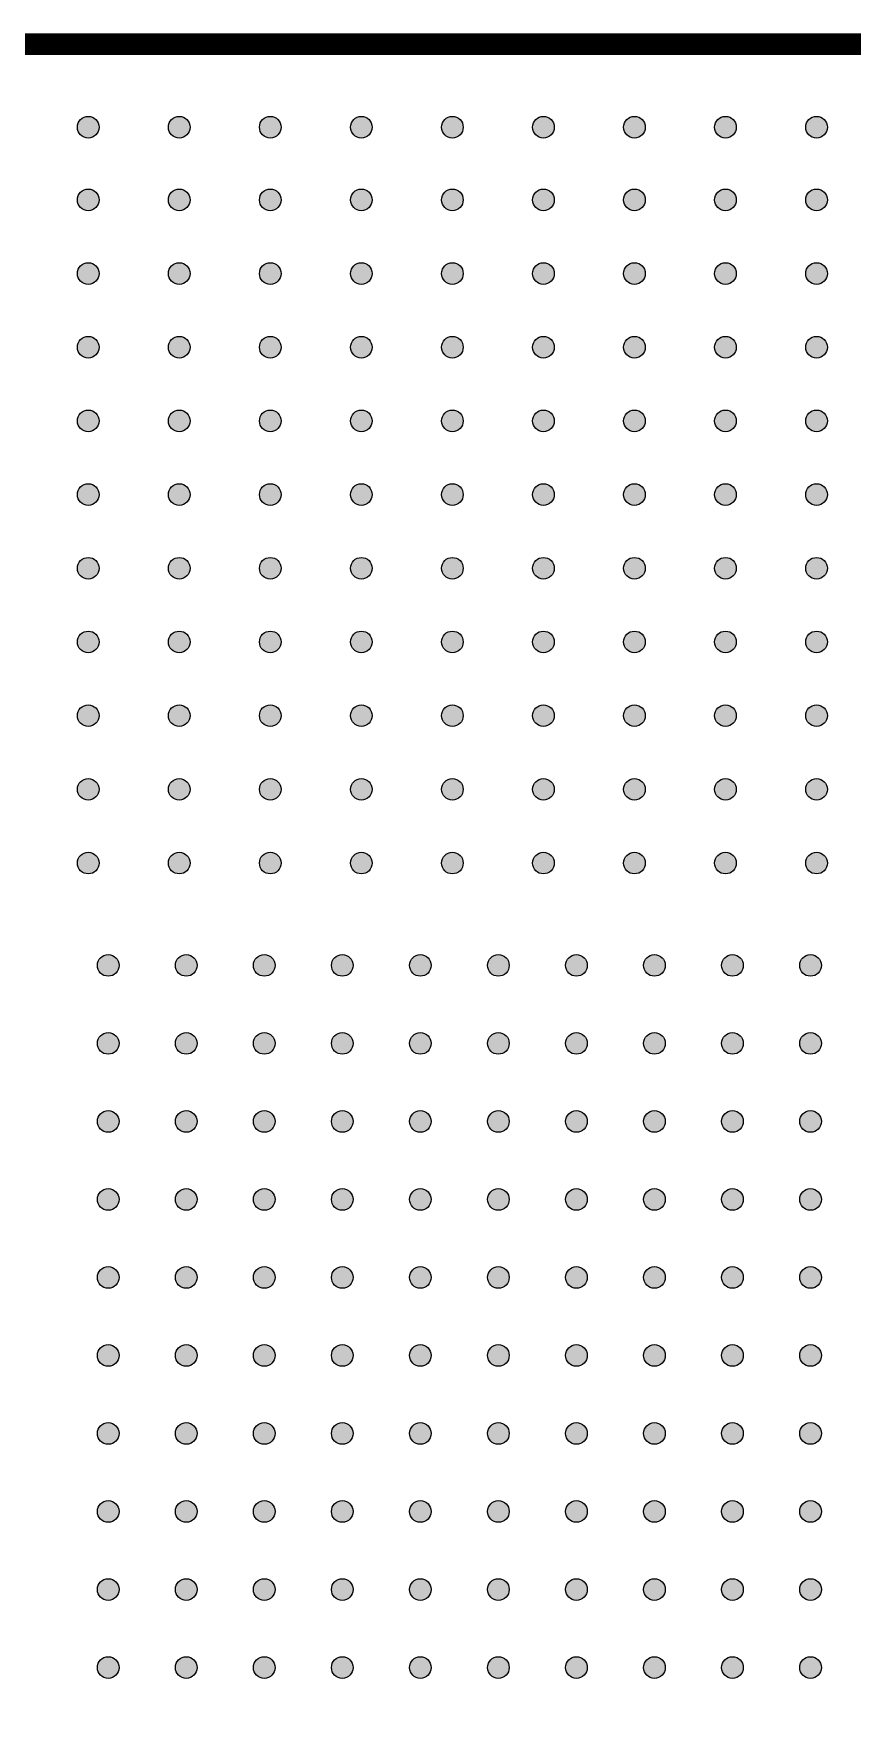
# Model space of a CAD drawing. Extents: x -0.75 to 0.78, y -0.78 to 0.75.
# Drawn here: x -0.358 to 0.019, y -0.018 to 0.754 of the extents above; entities that cross this region are included whole.
import ezdxf

# ---------------------------------------------------------------- set-up
doc = ezdxf.new("R2010")
doc.units = 0
doc.header["$MEASUREMENT"] = 0
doc.layers.add('PART_PADS_SMD_TOP', color=20, linetype='CONTINUOUS')
doc.layers.add('SILKSCREEN_OUTLINES_TOP', color=104, linetype='CONTINUOUS')

msp = doc.modelspace()

# ---------------------------------------------------------------- hatches: boundary and pattern name
at = {"layer": 'PART_PADS_SMD_TOP'}
h = msp.add_hatch(color=256, dxfattribs=at)
edge = h.paths.add_edge_path()
edge.add_arc((-0.33322, 0.71075), 0.005, 0, 360)
h = msp.add_hatch(color=256, dxfattribs=at)
edge = h.paths.add_edge_path()
edge.add_arc((-0.29122, 0.71075), 0.005, 0, 360)
h = msp.add_hatch(color=256, dxfattribs=at)
edge = h.paths.add_edge_path()
edge.add_arc((-0.24922, 0.71075), 0.005, 0, 360)
h = msp.add_hatch(color=256, dxfattribs=at)
edge = h.paths.add_edge_path()
edge.add_arc((-0.20722, 0.71075), 0.005, 0, 360)
h = msp.add_hatch(color=256, dxfattribs=at)
edge = h.paths.add_edge_path()
edge.add_arc((-0.16522, 0.71075), 0.005, 0, 360)
h = msp.add_hatch(color=256, dxfattribs=at)
edge = h.paths.add_edge_path()
edge.add_arc((-0.12322, 0.71075), 0.005, 0, 360)
h = msp.add_hatch(color=256, dxfattribs=at)
edge = h.paths.add_edge_path()
edge.add_arc((-0.08122, 0.71075), 0.005, 0, 360)
h = msp.add_hatch(color=256, dxfattribs=at)
edge = h.paths.add_edge_path()
edge.add_arc((-0.03922, 0.71075), 0.005, 0, 360)
h = msp.add_hatch(color=256, dxfattribs=at)
edge = h.paths.add_edge_path()
edge.add_arc((0.00278, 0.71075), 0.005, 0, 360)
h = msp.add_hatch(color=256, dxfattribs=at)
edge = h.paths.add_edge_path()
edge.add_arc((-0.33322, 0.67722), 0.005, 0, 360)
h = msp.add_hatch(color=256, dxfattribs=at)
edge = h.paths.add_edge_path()
edge.add_arc((-0.29122, 0.67722), 0.005, 0, 360)
h = msp.add_hatch(color=256, dxfattribs=at)
edge = h.paths.add_edge_path()
edge.add_arc((-0.24922, 0.67722), 0.005, 0, 360)
h = msp.add_hatch(color=256, dxfattribs=at)
edge = h.paths.add_edge_path()
edge.add_arc((-0.20722, 0.67722), 0.005, 0, 360)
h = msp.add_hatch(color=256, dxfattribs=at)
edge = h.paths.add_edge_path()
edge.add_arc((-0.16522, 0.67722), 0.005, 0, 360)
h = msp.add_hatch(color=256, dxfattribs=at)
edge = h.paths.add_edge_path()
edge.add_arc((-0.12322, 0.67722), 0.005, 0, 360)
h = msp.add_hatch(color=256, dxfattribs=at)
edge = h.paths.add_edge_path()
edge.add_arc((-0.08122, 0.67722), 0.005, 0, 360)
h = msp.add_hatch(color=256, dxfattribs=at)
edge = h.paths.add_edge_path()
edge.add_arc((-0.03922, 0.67722), 0.005, 0, 360)
h = msp.add_hatch(color=256, dxfattribs=at)
edge = h.paths.add_edge_path()
edge.add_arc((0.00278, 0.67722), 0.005, 0, 360)
h = msp.add_hatch(color=256, dxfattribs=at)
edge = h.paths.add_edge_path()
edge.add_arc((-0.33322, 0.64322), 0.005, 0, 360)
h = msp.add_hatch(color=256, dxfattribs=at)
edge = h.paths.add_edge_path()
edge.add_arc((-0.29122, 0.64322), 0.005, 0, 360)
h = msp.add_hatch(color=256, dxfattribs=at)
edge = h.paths.add_edge_path()
edge.add_arc((-0.24922, 0.64322), 0.005, 0, 360)
h = msp.add_hatch(color=256, dxfattribs=at)
edge = h.paths.add_edge_path()
edge.add_arc((-0.20722, 0.64322), 0.005, 0, 360)
h = msp.add_hatch(color=256, dxfattribs=at)
edge = h.paths.add_edge_path()
edge.add_arc((-0.16522, 0.64322), 0.005, 0, 360)
h = msp.add_hatch(color=256, dxfattribs=at)
edge = h.paths.add_edge_path()
edge.add_arc((-0.12322, 0.64322), 0.005, 0, 360)
h = msp.add_hatch(color=256, dxfattribs=at)
edge = h.paths.add_edge_path()
edge.add_arc((-0.08122, 0.64322), 0.005, 0, 360)
h = msp.add_hatch(color=256, dxfattribs=at)
edge = h.paths.add_edge_path()
edge.add_arc((-0.03922, 0.64322), 0.005, 0, 360)
h = msp.add_hatch(color=256, dxfattribs=at)
edge = h.paths.add_edge_path()
edge.add_arc((0.00278, 0.64322), 0.005, 0, 360)
h = msp.add_hatch(color=256, dxfattribs=at)
edge = h.paths.add_edge_path()
edge.add_arc((-0.33322, 0.60922), 0.005, 0, 360)
h = msp.add_hatch(color=256, dxfattribs=at)
edge = h.paths.add_edge_path()
edge.add_arc((-0.29122, 0.60922), 0.005, 0, 360)
h = msp.add_hatch(color=256, dxfattribs=at)
edge = h.paths.add_edge_path()
edge.add_arc((-0.24922, 0.60922), 0.005, 0, 360)
h = msp.add_hatch(color=256, dxfattribs=at)
edge = h.paths.add_edge_path()
edge.add_arc((-0.20722, 0.60922), 0.005, 0, 360)
h = msp.add_hatch(color=256, dxfattribs=at)
edge = h.paths.add_edge_path()
edge.add_arc((-0.16522, 0.60922), 0.005, 0, 360)
h = msp.add_hatch(color=256, dxfattribs=at)
edge = h.paths.add_edge_path()
edge.add_arc((-0.12322, 0.60922), 0.005, 0, 360)
h = msp.add_hatch(color=256, dxfattribs=at)
edge = h.paths.add_edge_path()
edge.add_arc((-0.08122, 0.60922), 0.005, 0, 360)
h = msp.add_hatch(color=256, dxfattribs=at)
edge = h.paths.add_edge_path()
edge.add_arc((-0.03922, 0.60922), 0.005, 0, 360)
h = msp.add_hatch(color=256, dxfattribs=at)
edge = h.paths.add_edge_path()
edge.add_arc((0.00278, 0.60922), 0.005, 0, 360)
h = msp.add_hatch(color=256, dxfattribs=at)
edge = h.paths.add_edge_path()
edge.add_arc((-0.33322, 0.57522), 0.005, 0, 360)
h = msp.add_hatch(color=256, dxfattribs=at)
edge = h.paths.add_edge_path()
edge.add_arc((-0.29122, 0.57522), 0.005, 0, 360)
h = msp.add_hatch(color=256, dxfattribs=at)
edge = h.paths.add_edge_path()
edge.add_arc((-0.24922, 0.57522), 0.005, 0, 360)
h = msp.add_hatch(color=256, dxfattribs=at)
edge = h.paths.add_edge_path()
edge.add_arc((-0.20722, 0.57522), 0.005, 0, 360)
h = msp.add_hatch(color=256, dxfattribs=at)
edge = h.paths.add_edge_path()
edge.add_arc((-0.16522, 0.57522), 0.005, 0, 360)
h = msp.add_hatch(color=256, dxfattribs=at)
edge = h.paths.add_edge_path()
edge.add_arc((-0.12322, 0.57522), 0.005, 0, 360)
h = msp.add_hatch(color=256, dxfattribs=at)
edge = h.paths.add_edge_path()
edge.add_arc((-0.08122, 0.57522), 0.005, 0, 360)
h = msp.add_hatch(color=256, dxfattribs=at)
edge = h.paths.add_edge_path()
edge.add_arc((-0.03922, 0.57522), 0.005, 0, 360)
h = msp.add_hatch(color=256, dxfattribs=at)
edge = h.paths.add_edge_path()
edge.add_arc((0.00278, 0.57522), 0.005, 0, 360)
h = msp.add_hatch(color=256, dxfattribs=at)
edge = h.paths.add_edge_path()
edge.add_arc((-0.33322, 0.54122), 0.005, 0, 360)
h = msp.add_hatch(color=256, dxfattribs=at)
edge = h.paths.add_edge_path()
edge.add_arc((-0.29122, 0.54122), 0.005, 0, 360)
h = msp.add_hatch(color=256, dxfattribs=at)
edge = h.paths.add_edge_path()
edge.add_arc((-0.24922, 0.54122), 0.005, 0, 360)
h = msp.add_hatch(color=256, dxfattribs=at)
edge = h.paths.add_edge_path()
edge.add_arc((-0.20722, 0.54122), 0.005, 0, 360)
h = msp.add_hatch(color=256, dxfattribs=at)
edge = h.paths.add_edge_path()
edge.add_arc((-0.16522, 0.54122), 0.005, 0, 360)
h = msp.add_hatch(color=256, dxfattribs=at)
edge = h.paths.add_edge_path()
edge.add_arc((-0.12322, 0.54122), 0.005, 0, 360)
h = msp.add_hatch(color=256, dxfattribs=at)
edge = h.paths.add_edge_path()
edge.add_arc((-0.08122, 0.54122), 0.005, 0, 360)
h = msp.add_hatch(color=256, dxfattribs=at)
edge = h.paths.add_edge_path()
edge.add_arc((-0.03922, 0.54122), 0.005, 0, 360)
h = msp.add_hatch(color=256, dxfattribs=at)
edge = h.paths.add_edge_path()
edge.add_arc((0.00278, 0.54122), 0.005, 0, 360)
h = msp.add_hatch(color=256, dxfattribs=at)
edge = h.paths.add_edge_path()
edge.add_arc((-0.33322, 0.50722), 0.005, 0, 360)
h = msp.add_hatch(color=256, dxfattribs=at)
edge = h.paths.add_edge_path()
edge.add_arc((-0.29122, 0.50722), 0.005, 0, 360)
h = msp.add_hatch(color=256, dxfattribs=at)
edge = h.paths.add_edge_path()
edge.add_arc((-0.24922, 0.50722), 0.005, 0, 360)
h = msp.add_hatch(color=256, dxfattribs=at)
edge = h.paths.add_edge_path()
edge.add_arc((-0.20722, 0.50722), 0.005, 0, 360)
h = msp.add_hatch(color=256, dxfattribs=at)
edge = h.paths.add_edge_path()
edge.add_arc((-0.16522, 0.50722), 0.005, 0, 360)
h = msp.add_hatch(color=256, dxfattribs=at)
edge = h.paths.add_edge_path()
edge.add_arc((-0.12322, 0.50722), 0.005, 0, 360)
h = msp.add_hatch(color=256, dxfattribs=at)
edge = h.paths.add_edge_path()
edge.add_arc((-0.08122, 0.50722), 0.005, 0, 360)
h = msp.add_hatch(color=256, dxfattribs=at)
edge = h.paths.add_edge_path()
edge.add_arc((-0.03922, 0.50722), 0.005, 0, 360)
h = msp.add_hatch(color=256, dxfattribs=at)
edge = h.paths.add_edge_path()
edge.add_arc((0.00278, 0.50722), 0.005, 0, 360)
h = msp.add_hatch(color=256, dxfattribs=at)
edge = h.paths.add_edge_path()
edge.add_arc((-0.33322, 0.47322), 0.005, 0, 360)
h = msp.add_hatch(color=256, dxfattribs=at)
edge = h.paths.add_edge_path()
edge.add_arc((-0.29122, 0.47322), 0.005, 0, 360)
h = msp.add_hatch(color=256, dxfattribs=at)
edge = h.paths.add_edge_path()
edge.add_arc((-0.24922, 0.47322), 0.005, 0, 360)
h = msp.add_hatch(color=256, dxfattribs=at)
edge = h.paths.add_edge_path()
edge.add_arc((-0.20722, 0.47322), 0.005, 0, 360)
h = msp.add_hatch(color=256, dxfattribs=at)
edge = h.paths.add_edge_path()
edge.add_arc((-0.16522, 0.47322), 0.005, 0, 360)
h = msp.add_hatch(color=256, dxfattribs=at)
edge = h.paths.add_edge_path()
edge.add_arc((-0.12322, 0.47322), 0.005, 0, 360)
h = msp.add_hatch(color=256, dxfattribs=at)
edge = h.paths.add_edge_path()
edge.add_arc((-0.08122, 0.47322), 0.005, 0, 360)
h = msp.add_hatch(color=256, dxfattribs=at)
edge = h.paths.add_edge_path()
edge.add_arc((-0.03922, 0.47322), 0.005, 0, 360)
h = msp.add_hatch(color=256, dxfattribs=at)
edge = h.paths.add_edge_path()
edge.add_arc((0.00278, 0.47322), 0.005, 0, 360)
h = msp.add_hatch(color=256, dxfattribs=at)
edge = h.paths.add_edge_path()
edge.add_arc((-0.33322, 0.43922), 0.005, 0, 360)
h = msp.add_hatch(color=256, dxfattribs=at)
edge = h.paths.add_edge_path()
edge.add_arc((-0.29122, 0.43922), 0.005, 0, 360)
h = msp.add_hatch(color=256, dxfattribs=at)
edge = h.paths.add_edge_path()
edge.add_arc((-0.24922, 0.43922), 0.005, 0, 360)
h = msp.add_hatch(color=256, dxfattribs=at)
edge = h.paths.add_edge_path()
edge.add_arc((-0.20722, 0.43922), 0.005, 0, 360)
h = msp.add_hatch(color=256, dxfattribs=at)
edge = h.paths.add_edge_path()
edge.add_arc((-0.16522, 0.43922), 0.005, 0, 360)
h = msp.add_hatch(color=256, dxfattribs=at)
edge = h.paths.add_edge_path()
edge.add_arc((-0.12322, 0.43922), 0.005, 0, 360)
h = msp.add_hatch(color=256, dxfattribs=at)
edge = h.paths.add_edge_path()
edge.add_arc((-0.08122, 0.43922), 0.005, 0, 360)
h = msp.add_hatch(color=256, dxfattribs=at)
edge = h.paths.add_edge_path()
edge.add_arc((-0.03922, 0.43922), 0.005, 0, 360)
h = msp.add_hatch(color=256, dxfattribs=at)
edge = h.paths.add_edge_path()
edge.add_arc((0.00278, 0.43922), 0.005, 0, 360)
h = msp.add_hatch(color=256, dxfattribs=at)
edge = h.paths.add_edge_path()
edge.add_arc((-0.33322, 0.40522), 0.005, 0, 360)
h = msp.add_hatch(color=256, dxfattribs=at)
edge = h.paths.add_edge_path()
edge.add_arc((-0.29122, 0.40522), 0.005, 0, 360)
h = msp.add_hatch(color=256, dxfattribs=at)
edge = h.paths.add_edge_path()
edge.add_arc((-0.24922, 0.40522), 0.005, 0, 360)
h = msp.add_hatch(color=256, dxfattribs=at)
edge = h.paths.add_edge_path()
edge.add_arc((-0.20722, 0.40522), 0.005, 0, 360)
h = msp.add_hatch(color=256, dxfattribs=at)
edge = h.paths.add_edge_path()
edge.add_arc((-0.16522, 0.40522), 0.005, 0, 360)
h = msp.add_hatch(color=256, dxfattribs=at)
edge = h.paths.add_edge_path()
edge.add_arc((-0.12322, 0.40522), 0.005, 0, 360)
h = msp.add_hatch(color=256, dxfattribs=at)
edge = h.paths.add_edge_path()
edge.add_arc((-0.08122, 0.40522), 0.005, 0, 360)
h = msp.add_hatch(color=256, dxfattribs=at)
edge = h.paths.add_edge_path()
edge.add_arc((-0.03922, 0.40522), 0.005, 0, 360)
h = msp.add_hatch(color=256, dxfattribs=at)
edge = h.paths.add_edge_path()
edge.add_arc((0.00278, 0.40522), 0.005, 0, 360)
h = msp.add_hatch(color=256, dxfattribs=at)
edge = h.paths.add_edge_path()
edge.add_arc((-0.33322, 0.37122), 0.005, 0, 360)
h = msp.add_hatch(color=256, dxfattribs=at)
edge = h.paths.add_edge_path()
edge.add_arc((-0.29122, 0.37122), 0.005, 0, 360)
h = msp.add_hatch(color=256, dxfattribs=at)
edge = h.paths.add_edge_path()
edge.add_arc((-0.24922, 0.37122), 0.005, 0, 360)
h = msp.add_hatch(color=256, dxfattribs=at)
edge = h.paths.add_edge_path()
edge.add_arc((-0.20722, 0.37122), 0.005, 0, 360)
h = msp.add_hatch(color=256, dxfattribs=at)
edge = h.paths.add_edge_path()
edge.add_arc((-0.16522, 0.37122), 0.005, 0, 360)
h = msp.add_hatch(color=256, dxfattribs=at)
edge = h.paths.add_edge_path()
edge.add_arc((-0.12322, 0.37122), 0.005, 0, 360)
h = msp.add_hatch(color=256, dxfattribs=at)
edge = h.paths.add_edge_path()
edge.add_arc((-0.08122, 0.37122), 0.005, 0, 360)
h = msp.add_hatch(color=256, dxfattribs=at)
edge = h.paths.add_edge_path()
edge.add_arc((-0.03922, 0.37122), 0.005, 0, 360)
h = msp.add_hatch(color=256, dxfattribs=at)
edge = h.paths.add_edge_path()
edge.add_arc((0.00278, 0.37122), 0.005, 0, 360)
h = msp.add_hatch(color=256, dxfattribs=at)
edge = h.paths.add_edge_path()
edge.add_arc((-0.324, 0.324), 0.005, 0, 360)
h = msp.add_hatch(color=256, dxfattribs=at)
edge = h.paths.add_edge_path()
edge.add_arc((-0.288, 0.324), 0.005, 0, 360)
h = msp.add_hatch(color=256, dxfattribs=at)
edge = h.paths.add_edge_path()
edge.add_arc((-0.252, 0.324), 0.005, 0, 360)
h = msp.add_hatch(color=256, dxfattribs=at)
edge = h.paths.add_edge_path()
edge.add_arc((-0.216, 0.324), 0.005, 0, 360)
h = msp.add_hatch(color=256, dxfattribs=at)
edge = h.paths.add_edge_path()
edge.add_arc((-0.18, 0.324), 0.005, 0, 360)
h = msp.add_hatch(color=256, dxfattribs=at)
edge = h.paths.add_edge_path()
edge.add_arc((-0.144, 0.324), 0.005, 0, 360)
h = msp.add_hatch(color=256, dxfattribs=at)
edge = h.paths.add_edge_path()
edge.add_arc((-0.108, 0.324), 0.005, 0, 360)
h = msp.add_hatch(color=256, dxfattribs=at)
edge = h.paths.add_edge_path()
edge.add_arc((-0.072, 0.324), 0.005, 0, 360)
h = msp.add_hatch(color=256, dxfattribs=at)
edge = h.paths.add_edge_path()
edge.add_arc((-0.036, 0.324), 0.005, 0, 360)
h = msp.add_hatch(color=256, dxfattribs=at)
edge = h.paths.add_edge_path()
edge.add_arc((0, 0.324), 0.005, 0, 360)
h = msp.add_hatch(color=256, dxfattribs=at)
edge = h.paths.add_edge_path()
edge.add_arc((-0.324, 0.288), 0.005, 0, 360)
h = msp.add_hatch(color=256, dxfattribs=at)
edge = h.paths.add_edge_path()
edge.add_arc((-0.288, 0.288), 0.005, 0, 360)
h = msp.add_hatch(color=256, dxfattribs=at)
edge = h.paths.add_edge_path()
edge.add_arc((-0.252, 0.288), 0.005, 0, 360)
h = msp.add_hatch(color=256, dxfattribs=at)
edge = h.paths.add_edge_path()
edge.add_arc((-0.216, 0.288), 0.005, 0, 360)
h = msp.add_hatch(color=256, dxfattribs=at)
edge = h.paths.add_edge_path()
edge.add_arc((-0.18, 0.288), 0.005, 0, 360)
h = msp.add_hatch(color=256, dxfattribs=at)
edge = h.paths.add_edge_path()
edge.add_arc((-0.144, 0.288), 0.005, 0, 360)
h = msp.add_hatch(color=256, dxfattribs=at)
edge = h.paths.add_edge_path()
edge.add_arc((-0.108, 0.288), 0.005, 0, 360)
h = msp.add_hatch(color=256, dxfattribs=at)
edge = h.paths.add_edge_path()
edge.add_arc((-0.072, 0.288), 0.005, 0, 360)
h = msp.add_hatch(color=256, dxfattribs=at)
edge = h.paths.add_edge_path()
edge.add_arc((-0.036, 0.288), 0.005, 0, 360)
h = msp.add_hatch(color=256, dxfattribs=at)
edge = h.paths.add_edge_path()
edge.add_arc((0, 0.288), 0.005, 0, 360)
h = msp.add_hatch(color=256, dxfattribs=at)
edge = h.paths.add_edge_path()
edge.add_arc((-0.324, 0.252), 0.005, 0, 360)
h = msp.add_hatch(color=256, dxfattribs=at)
edge = h.paths.add_edge_path()
edge.add_arc((-0.288, 0.252), 0.005, 0, 360)
h = msp.add_hatch(color=256, dxfattribs=at)
edge = h.paths.add_edge_path()
edge.add_arc((-0.252, 0.252), 0.005, 0, 360)
h = msp.add_hatch(color=256, dxfattribs=at)
edge = h.paths.add_edge_path()
edge.add_arc((-0.216, 0.252), 0.005, 0, 360)
h = msp.add_hatch(color=256, dxfattribs=at)
edge = h.paths.add_edge_path()
edge.add_arc((-0.18, 0.252), 0.005, 0, 360)
h = msp.add_hatch(color=256, dxfattribs=at)
edge = h.paths.add_edge_path()
edge.add_arc((-0.144, 0.252), 0.005, 0, 360)
h = msp.add_hatch(color=256, dxfattribs=at)
edge = h.paths.add_edge_path()
edge.add_arc((-0.108, 0.252), 0.005, 0, 360)
h = msp.add_hatch(color=256, dxfattribs=at)
edge = h.paths.add_edge_path()
edge.add_arc((-0.072, 0.252), 0.005, 0, 360)
h = msp.add_hatch(color=256, dxfattribs=at)
edge = h.paths.add_edge_path()
edge.add_arc((-0.036, 0.252), 0.005, 0, 360)
h = msp.add_hatch(color=256, dxfattribs=at)
edge = h.paths.add_edge_path()
edge.add_arc((0, 0.252), 0.005, 0, 360)
h = msp.add_hatch(color=256, dxfattribs=at)
edge = h.paths.add_edge_path()
edge.add_arc((-0.324, 0.216), 0.005, 0, 360)
h = msp.add_hatch(color=256, dxfattribs=at)
edge = h.paths.add_edge_path()
edge.add_arc((-0.288, 0.216), 0.005, 0, 360)
h = msp.add_hatch(color=256, dxfattribs=at)
edge = h.paths.add_edge_path()
edge.add_arc((-0.252, 0.216), 0.005, 0, 360)
h = msp.add_hatch(color=256, dxfattribs=at)
edge = h.paths.add_edge_path()
edge.add_arc((-0.216, 0.216), 0.005, 0, 360)
h = msp.add_hatch(color=256, dxfattribs=at)
edge = h.paths.add_edge_path()
edge.add_arc((-0.18, 0.216), 0.005, 0, 360)
h = msp.add_hatch(color=256, dxfattribs=at)
edge = h.paths.add_edge_path()
edge.add_arc((-0.144, 0.216), 0.005, 0, 360)
h = msp.add_hatch(color=256, dxfattribs=at)
edge = h.paths.add_edge_path()
edge.add_arc((-0.108, 0.216), 0.005, 0, 360)
h = msp.add_hatch(color=256, dxfattribs=at)
edge = h.paths.add_edge_path()
edge.add_arc((-0.072, 0.216), 0.005, 0, 360)
h = msp.add_hatch(color=256, dxfattribs=at)
edge = h.paths.add_edge_path()
edge.add_arc((-0.036, 0.216), 0.005, 0, 360)
h = msp.add_hatch(color=256, dxfattribs=at)
edge = h.paths.add_edge_path()
edge.add_arc((0, 0.216), 0.005, 0, 360)
h = msp.add_hatch(color=256, dxfattribs=at)
edge = h.paths.add_edge_path()
edge.add_arc((-0.324, 0.18), 0.005, 0, 360)
h = msp.add_hatch(color=256, dxfattribs=at)
edge = h.paths.add_edge_path()
edge.add_arc((-0.288, 0.18), 0.005, 0, 360)
h = msp.add_hatch(color=256, dxfattribs=at)
edge = h.paths.add_edge_path()
edge.add_arc((-0.252, 0.18), 0.005, 0, 360)
h = msp.add_hatch(color=256, dxfattribs=at)
edge = h.paths.add_edge_path()
edge.add_arc((-0.216, 0.18), 0.005, 0, 360)
h = msp.add_hatch(color=256, dxfattribs=at)
edge = h.paths.add_edge_path()
edge.add_arc((-0.18, 0.18), 0.005, 0, 360)
h = msp.add_hatch(color=256, dxfattribs=at)
edge = h.paths.add_edge_path()
edge.add_arc((-0.144, 0.18), 0.005, 0, 360)
h = msp.add_hatch(color=256, dxfattribs=at)
edge = h.paths.add_edge_path()
edge.add_arc((-0.108, 0.18), 0.005, 0, 360)
h = msp.add_hatch(color=256, dxfattribs=at)
edge = h.paths.add_edge_path()
edge.add_arc((-0.072, 0.18), 0.005, 0, 360)
h = msp.add_hatch(color=256, dxfattribs=at)
edge = h.paths.add_edge_path()
edge.add_arc((-0.036, 0.18), 0.005, 0, 360)
h = msp.add_hatch(color=256, dxfattribs=at)
edge = h.paths.add_edge_path()
edge.add_arc((0, 0.18), 0.005, 0, 360)
h = msp.add_hatch(color=256, dxfattribs=at)
edge = h.paths.add_edge_path()
edge.add_arc((-0.324, 0.144), 0.005, 0, 360)
h = msp.add_hatch(color=256, dxfattribs=at)
edge = h.paths.add_edge_path()
edge.add_arc((-0.288, 0.144), 0.005, 0, 360)
h = msp.add_hatch(color=256, dxfattribs=at)
edge = h.paths.add_edge_path()
edge.add_arc((-0.252, 0.144), 0.005, 0, 360)
h = msp.add_hatch(color=256, dxfattribs=at)
edge = h.paths.add_edge_path()
edge.add_arc((-0.216, 0.144), 0.005, 0, 360)
h = msp.add_hatch(color=256, dxfattribs=at)
edge = h.paths.add_edge_path()
edge.add_arc((-0.18, 0.144), 0.005, 0, 360)
h = msp.add_hatch(color=256, dxfattribs=at)
edge = h.paths.add_edge_path()
edge.add_arc((-0.144, 0.144), 0.005, 0, 360)
h = msp.add_hatch(color=256, dxfattribs=at)
edge = h.paths.add_edge_path()
edge.add_arc((-0.108, 0.144), 0.005, 0, 360)
h = msp.add_hatch(color=256, dxfattribs=at)
edge = h.paths.add_edge_path()
edge.add_arc((-0.072, 0.144), 0.005, 0, 360)
h = msp.add_hatch(color=256, dxfattribs=at)
edge = h.paths.add_edge_path()
edge.add_arc((-0.036, 0.144), 0.005, 0, 360)
h = msp.add_hatch(color=256, dxfattribs=at)
edge = h.paths.add_edge_path()
edge.add_arc((0, 0.144), 0.005, 0, 360)
h = msp.add_hatch(color=256, dxfattribs=at)
edge = h.paths.add_edge_path()
edge.add_arc((-0.324, 0.108), 0.005, 0, 360)
h = msp.add_hatch(color=256, dxfattribs=at)
edge = h.paths.add_edge_path()
edge.add_arc((-0.288, 0.108), 0.005, 0, 360)
h = msp.add_hatch(color=256, dxfattribs=at)
edge = h.paths.add_edge_path()
edge.add_arc((-0.252, 0.108), 0.005, 0, 360)
h = msp.add_hatch(color=256, dxfattribs=at)
edge = h.paths.add_edge_path()
edge.add_arc((-0.216, 0.108), 0.005, 0, 360)
h = msp.add_hatch(color=256, dxfattribs=at)
edge = h.paths.add_edge_path()
edge.add_arc((-0.18, 0.108), 0.005, 0, 360)
h = msp.add_hatch(color=256, dxfattribs=at)
edge = h.paths.add_edge_path()
edge.add_arc((-0.144, 0.108), 0.005, 0, 360)
h = msp.add_hatch(color=256, dxfattribs=at)
edge = h.paths.add_edge_path()
edge.add_arc((-0.108, 0.108), 0.005, 0, 360)
h = msp.add_hatch(color=256, dxfattribs=at)
edge = h.paths.add_edge_path()
edge.add_arc((-0.072, 0.108), 0.005, 0, 360)
h = msp.add_hatch(color=256, dxfattribs=at)
edge = h.paths.add_edge_path()
edge.add_arc((-0.036, 0.108), 0.005, 0, 360)
h = msp.add_hatch(color=256, dxfattribs=at)
edge = h.paths.add_edge_path()
edge.add_arc((0, 0.108), 0.005, 0, 360)
h = msp.add_hatch(color=256, dxfattribs=at)
edge = h.paths.add_edge_path()
edge.add_arc((-0.324, 0.072), 0.005, 0, 360)
h = msp.add_hatch(color=256, dxfattribs=at)
edge = h.paths.add_edge_path()
edge.add_arc((-0.288, 0.072), 0.005, 0, 360)
h = msp.add_hatch(color=256, dxfattribs=at)
edge = h.paths.add_edge_path()
edge.add_arc((-0.252, 0.072), 0.005, 0, 360)
h = msp.add_hatch(color=256, dxfattribs=at)
edge = h.paths.add_edge_path()
edge.add_arc((-0.216, 0.072), 0.005, 0, 360)
h = msp.add_hatch(color=256, dxfattribs=at)
edge = h.paths.add_edge_path()
edge.add_arc((-0.18, 0.072), 0.005, 0, 360)
h = msp.add_hatch(color=256, dxfattribs=at)
edge = h.paths.add_edge_path()
edge.add_arc((-0.144, 0.072), 0.005, 0, 360)
h = msp.add_hatch(color=256, dxfattribs=at)
edge = h.paths.add_edge_path()
edge.add_arc((-0.108, 0.072), 0.005, 0, 360)
h = msp.add_hatch(color=256, dxfattribs=at)
edge = h.paths.add_edge_path()
edge.add_arc((-0.072, 0.072), 0.005, 0, 360)
h = msp.add_hatch(color=256, dxfattribs=at)
edge = h.paths.add_edge_path()
edge.add_arc((-0.036, 0.072), 0.005, 0, 360)
h = msp.add_hatch(color=256, dxfattribs=at)
edge = h.paths.add_edge_path()
edge.add_arc((0, 0.072), 0.005, 0, 360)
h = msp.add_hatch(color=256, dxfattribs=at)
edge = h.paths.add_edge_path()
edge.add_arc((-0.324, 0.036), 0.005, 0, 360)
h = msp.add_hatch(color=256, dxfattribs=at)
edge = h.paths.add_edge_path()
edge.add_arc((-0.288, 0.036), 0.005, 0, 360)
h = msp.add_hatch(color=256, dxfattribs=at)
edge = h.paths.add_edge_path()
edge.add_arc((-0.252, 0.036), 0.005, 0, 360)
h = msp.add_hatch(color=256, dxfattribs=at)
edge = h.paths.add_edge_path()
edge.add_arc((-0.216, 0.036), 0.005, 0, 360)
h = msp.add_hatch(color=256, dxfattribs=at)
edge = h.paths.add_edge_path()
edge.add_arc((-0.18, 0.036), 0.005, 0, 360)
h = msp.add_hatch(color=256, dxfattribs=at)
edge = h.paths.add_edge_path()
edge.add_arc((-0.144, 0.036), 0.005, 0, 360)
h = msp.add_hatch(color=256, dxfattribs=at)
edge = h.paths.add_edge_path()
edge.add_arc((-0.108, 0.036), 0.005, 0, 360)
h = msp.add_hatch(color=256, dxfattribs=at)
edge = h.paths.add_edge_path()
edge.add_arc((-0.072, 0.036), 0.005, 0, 360)
h = msp.add_hatch(color=256, dxfattribs=at)
edge = h.paths.add_edge_path()
edge.add_arc((-0.036, 0.036), 0.005, 0, 360)
h = msp.add_hatch(color=256, dxfattribs=at)
edge = h.paths.add_edge_path()
edge.add_arc((0, 0.036), 0.005, 0, 360)
h = msp.add_hatch(color=256, dxfattribs=at)
edge = h.paths.add_edge_path()
edge.add_arc((-0.324, 0), 0.005, 0, 360)
h = msp.add_hatch(color=256, dxfattribs=at)
edge = h.paths.add_edge_path()
edge.add_arc((-0.288, 0), 0.005, 0, 360)
h = msp.add_hatch(color=256, dxfattribs=at)
edge = h.paths.add_edge_path()
edge.add_arc((-0.252, 0), 0.005, 0, 360)
h = msp.add_hatch(color=256, dxfattribs=at)
edge = h.paths.add_edge_path()
edge.add_arc((-0.216, 0), 0.005, 0, 360)
h = msp.add_hatch(color=256, dxfattribs=at)
edge = h.paths.add_edge_path()
edge.add_arc((-0.18, 0), 0.005, 0, 360)
h = msp.add_hatch(color=256, dxfattribs=at)
edge = h.paths.add_edge_path()
edge.add_arc((-0.144, 0), 0.005, 0, 360)
h = msp.add_hatch(color=256, dxfattribs=at)
edge = h.paths.add_edge_path()
edge.add_arc((-0.108, 0), 0.005, 0, 360)
h = msp.add_hatch(color=256, dxfattribs=at)
edge = h.paths.add_edge_path()
edge.add_arc((-0.072, 0), 0.005, 0, 360)
h = msp.add_hatch(color=256, dxfattribs=at)
edge = h.paths.add_edge_path()
edge.add_arc((-0.036, 0), 0.005, 0, 360)
h = msp.add_hatch(color=256, dxfattribs=at)
edge = h.paths.add_edge_path()
edge.add_arc((0, 0), 0.005, 0, 360)

# ---------------------------------------------------------------- linework, layer by layer
for centre in [(-0.33322, 0.71075), (-0.29122, 0.71075), (-0.24922, 0.71075), (-0.20722, 0.71075), (-0.16522, 0.71075), (-0.12322, 0.71075), (-0.08122, 0.71075), (-0.03922, 0.71075), (0.00278, 0.71075), (-0.33322, 0.67722), (-0.29122, 0.67722), (-0.24922, 0.67722), (-0.20722, 0.67722), (-0.16522, 0.67722), (-0.12322, 0.67722), (-0.08122, 0.67722), (-0.03922, 0.67722), (0.00278, 0.67722), (-0.33322, 0.64322), (-0.29122, 0.64322), (-0.24922, 0.64322), (-0.20722, 0.64322), (-0.16522, 0.64322), (-0.12322, 0.64322), (-0.08122, 0.64322), (-0.03922, 0.64322), (0.00278, 0.64322), (-0.33322, 0.60922), (-0.29122, 0.60922), (-0.24922, 0.60922), (-0.20722, 0.60922), (-0.16522, 0.60922), (-0.12322, 0.60922), (-0.08122, 0.60922), (-0.03922, 0.60922), (0.00278, 0.60922), (-0.33322, 0.57522), (-0.29122, 0.57522), (-0.24922, 0.57522), (-0.20722, 0.57522), (-0.16522, 0.57522), (-0.12322, 0.57522), (-0.08122, 0.57522), (-0.03922, 0.57522), (0.00278, 0.57522), (-0.33322, 0.54122), (-0.29122, 0.54122), (-0.24922, 0.54122), (-0.20722, 0.54122), (-0.16522, 0.54122), (-0.12322, 0.54122), (-0.08122, 0.54122), (-0.03922, 0.54122), (0.00278, 0.54122), (-0.33322, 0.50722), (-0.29122, 0.50722), (-0.24922, 0.50722), (-0.20722, 0.50722), (-0.16522, 0.50722), (-0.12322, 0.50722), (-0.08122, 0.50722), (-0.03922, 0.50722), (0.00278, 0.50722), (-0.33322, 0.47322), (-0.29122, 0.47322), (-0.24922, 0.47322), (-0.20722, 0.47322), (-0.16522, 0.47322), (-0.12322, 0.47322), (-0.08122, 0.47322), (-0.03922, 0.47322), (0.00278, 0.47322), (-0.33322, 0.43922), (-0.29122, 0.43922), (-0.24922, 0.43922), (-0.20722, 0.43922), (-0.16522, 0.43922), (-0.12322, 0.43922), (-0.08122, 0.43922), (-0.03922, 0.43922), (0.00278, 0.43922), (-0.33322, 0.40522), (-0.29122, 0.40522), (-0.24922, 0.40522), (-0.20722, 0.40522), (-0.16522, 0.40522), (-0.12322, 0.40522), (-0.08122, 0.40522), (-0.03922, 0.40522), (0.00278, 0.40522), (-0.33322, 0.37122), (-0.29122, 0.37122), (-0.24922, 0.37122), (-0.20722, 0.37122), (-0.16522, 0.37122), (-0.12322, 0.37122), (-0.08122, 0.37122), (-0.03922, 0.37122), (0.00278, 0.37122), (-0.324, 0.324), (-0.288, 0.324), (-0.252, 0.324), (-0.216, 0.324), (-0.18, 0.324), (-0.144, 0.324), (-0.108, 0.324), (-0.072, 0.324), (-0.036, 0.324), (0, 0.324), (-0.324, 0.288), (-0.288, 0.288), (-0.252, 0.288), (-0.216, 0.288), (-0.18, 0.288), (-0.144, 0.288), (-0.108, 0.288), (-0.072, 0.288), (-0.036, 0.288), (0, 0.288), (-0.324, 0.252), (-0.288, 0.252), (-0.252, 0.252), (-0.216, 0.252), (-0.18, 0.252), (-0.144, 0.252), (-0.108, 0.252), (-0.072, 0.252), (-0.036, 0.252), (0, 0.252), (-0.324, 0.216), (-0.288, 0.216), (-0.252, 0.216), (-0.216, 0.216), (-0.18, 0.216), (-0.144, 0.216), (-0.108, 0.216), (-0.072, 0.216), (-0.036, 0.216), (0, 0.216), (-0.324, 0.18), (-0.288, 0.18), (-0.252, 0.18), (-0.216, 0.18), (-0.18, 0.18), (-0.144, 0.18), (-0.108, 0.18), (-0.072, 0.18), (-0.036, 0.18), (0, 0.18), (-0.324, 0.144), (-0.288, 0.144), (-0.252, 0.144), (-0.216, 0.144), (-0.18, 0.144), (-0.144, 0.144), (-0.108, 0.144), (-0.072, 0.144), (-0.036, 0.144), (0, 0.144), (-0.324, 0.108), (-0.288, 0.108), (-0.252, 0.108), (-0.216, 0.108), (-0.18, 0.108), (-0.144, 0.108), (-0.108, 0.108), (-0.072, 0.108), (-0.036, 0.108), (0, 0.108), (-0.324, 0.072), (-0.288, 0.072), (-0.252, 0.072), (-0.216, 0.072), (-0.18, 0.072), (-0.144, 0.072), (-0.108, 0.072), (-0.072, 0.072), (-0.036, 0.072), (0, 0.072), (-0.324, 0.036), (-0.288, 0.036), (-0.252, 0.036), (-0.216, 0.036), (-0.18, 0.036), (-0.144, 0.036), (-0.108, 0.036), (-0.072, 0.036), (-0.036, 0.036), (0, 0.036), (-0.324, 0), (-0.288, 0), (-0.252, 0), (-0.216, 0), (-0.18, 0), (-0.144, 0), (-0.108, 0), (-0.072, 0), (-0.036, 0), (0, 0)]:
    msp.add_circle(centre, 0.005, dxfattribs=at)
at = {"layer": 'SILKSCREEN_OUTLINES_TOP', "const_width": 0.01}
msp.add_lwpolyline([(-0.749, -0.749), (-0.749, 0.749), (0.749, 0.749), (0.749, -0.749)], close=True, dxfattribs=at)

doc.saveas('drawing.dxf')
